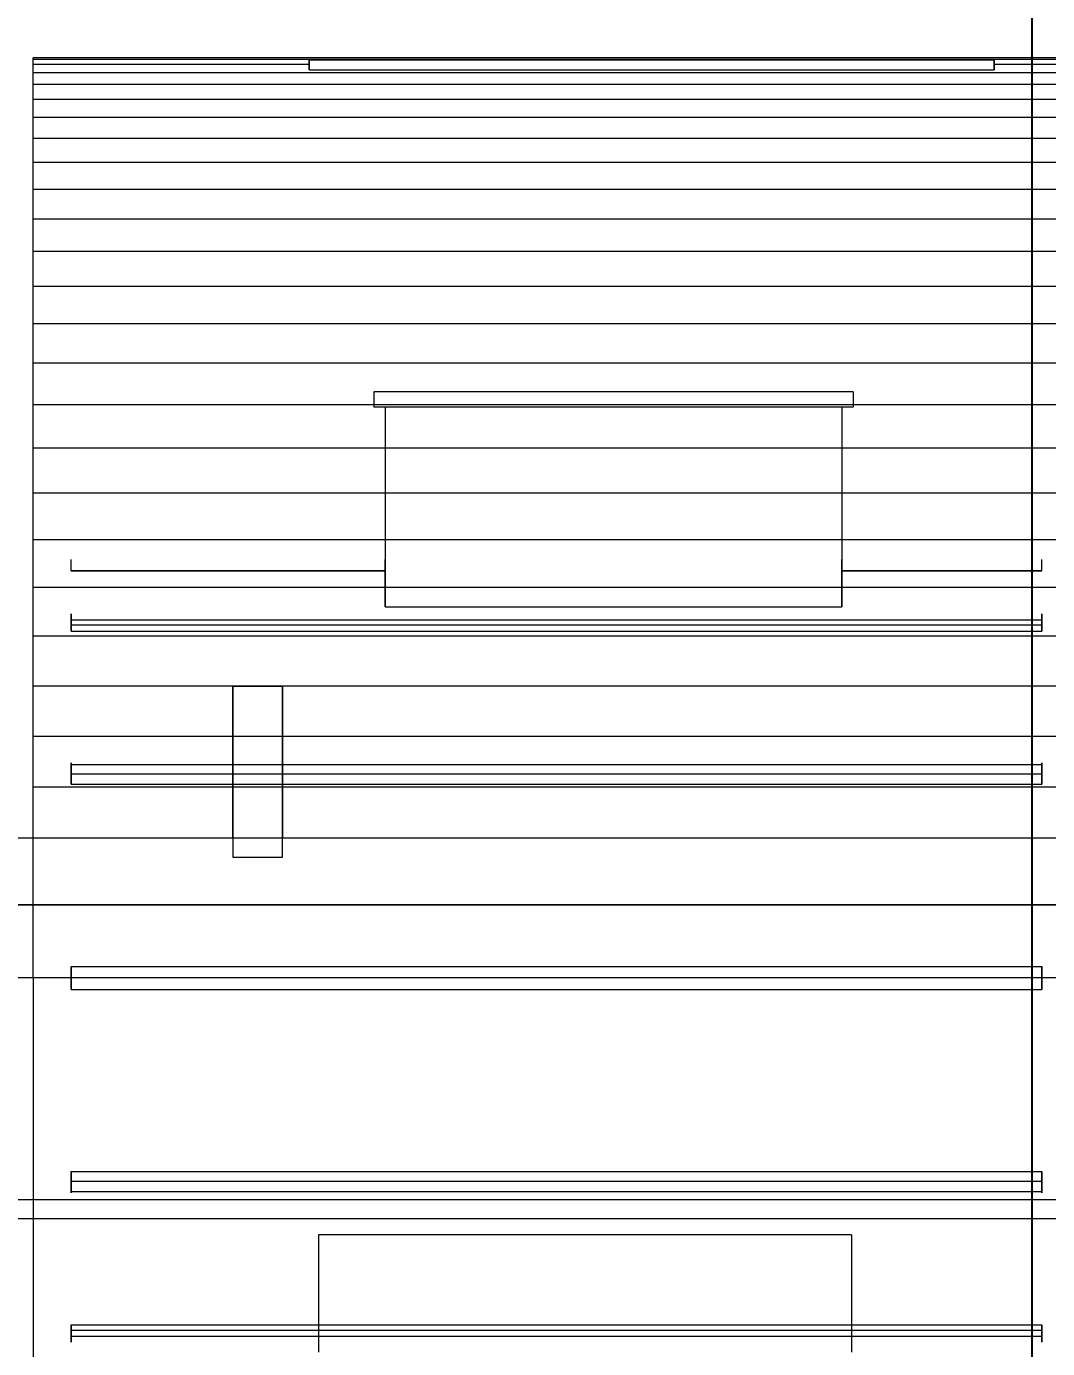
# Model space of a CAD drawing. Header units: millimetres. Extents: x -191664 to 191490, y -197311 to 10263.
# Drawn here: x 562 to 1098, y -117778 to -117083 of the extents above; entities that cross this region are included whole.
import ezdxf

# ---------------------------------------------------------------- set-up
doc = ezdxf.new("R2010")
doc.units = ezdxf.units.MM
for name, color, linetype, lineweight in [('COTAS_O', 1, 'Continuous', 0), ('COTAS_R', 1, 'Continuous', 0), ('DET_briquetadora_frontal', 7, 'Continuous', 0), ('R15_COTAS_TRANSPORTE_P', 1, 'Continuous', 0)]:
    doc.layers.add(name, color=color, linetype=linetype, lineweight=lineweight)
doc.dimstyles.new('PLANTA_20', dxfattribs={"dimtxt": 50, "dimasz": 30, "dimexe": 30, "dimexo": 16, "dimgap": 20, "dimtad": 1, "dimtih": 1, "dimtoh": 1, "dimdec": 1, "dimzin": 0, "dimdsep": 46, "dimcen": 0.09, "dimadec": 0, "dimazin": 0, "dimtfac": 1, "dimtdec": 4, "dimtofl": 0, "dimtmove": 0, "dimatfit": 3, "dimfxl": 1, "dimtolj": 1, "dimtzin": 0, "dimarcsym": 0})

# ---------------------------------------------------------------- blocks, each defined once
blk = doc.blocks.new('*D83')
at = {"layer": 'COTAS_O', "color": 0, "lineweight": -2, "transparency": 16777216}
for p, q in [((506, -116900), (1120, -116900)), ((1090, -119170), (1090, -116930)), ((506, -119200), (1120, -119200))]:
    blk.add_line(p, q, dxfattribs=at)
at = {"layer": 'COTAS_O', "color": 0, "transparency": 16777216}
for points in [[(1085, -116930), (1095, -116930), (1090, -116900)], [(1085, -119170), (1095, -119170), (1090, -119200)]]:
    blk.add_solid(points, dxfattribs=at)
at = {"layer": 'Defpoints', "color": 0, "transparency": 16777216}
for p in [(490, -116900), (1090, -116900), (490, -119200)]:
    blk.add_point(p, dxfattribs=at)
blk = doc.blocks.new('*D84')
at = {"layer": 'COTAS_R', "color": 0, "lineweight": -2, "transparency": 16777216}
for p, q in [((506, -116532.75), (1620, -116532.75)), ((1590, -119170), (1590, -116562.75)), ((506, -119200), (1620, -119200))]:
    blk.add_line(p, q, dxfattribs=at)
at = {"layer": 'COTAS_R', "color": 0, "transparency": 16777216}
for points in [[(1585, -116562.75), (1595, -116562.75), (1590, -116532.75)], [(1585, -119170), (1595, -119170), (1590, -119200)]]:
    blk.add_solid(points, dxfattribs=at)
at = {"layer": 'Defpoints', "color": 0, "transparency": 16777216}
for p in [(490, -116532.75), (1590, -116532.75), (490, -119200)]:
    blk.add_point(p, dxfattribs=at)
blk = doc.blocks.new('*D131')
at = {"layer": 'Defpoints', "color": 0, "transparency": 16777216}
for p in [(1100, -183968.15), (1139.8, -184162.66), (1104.62, -184212), (1304.62, -184212), (1304.62, -184212)]:
    blk.add_point(p, dxfattribs=at)
at = {"layer": 'R15_COTAS_TRANSPORTE_P', "color": 0, "lineweight": -2, "transparency": 16777216}
blk.add_arc((1304.62, -184212), 172.05, 140.00345, 169.99655, dxfattribs=at)
at = {"layer": 'R15_COTAS_TRANSPORTE_P', "color": 0, "transparency": 16777216}
for points in [[(1169.28, -184097.88), (1176.35, -184104.95), (1194.03, -184080.2)], [(1140.17, -184182.55), (1130.2, -184181.68), (1132.57, -184212)]]:
    blk.add_solid(points, dxfattribs=at)
blk = doc.blocks.new('*D133')
at = {"layer": 'Defpoints', "color": 0, "transparency": 16777216}
for p in [(439.69, -194147.98), (217.89, -194406.09), (-500, -194490), (-500, -194490), (500, -194490)]:
    blk.add_point(p, dxfattribs=at)
at = {"layer": 'R15_COTAS_TRANSPORTE_P', "color": 0, "lineweight": -2, "transparency": 16777216}
blk.add_arc((-500, -194490), 722.77, 2.37834, 17.62166, dxfattribs=at)
at = {"layer": 'R15_COTAS_TRANSPORTE_P', "color": 0, "transparency": 16777216}
for points in [[(184.12, -194272.81), (193.59, -194269.58), (179.18, -194242.8)], [(227.15, -194459.9), (217.15, -194460.11), (222.77, -194490)]]:
    blk.add_solid(points, dxfattribs=at)

msp = doc.modelspace()

# ---------------------------------------------------------------- linework, layer by layer
at = {"layer": 'DET_briquetadora_frontal', "color": 117, "true_color": 0x28865c}
for p, q in [((565, -117100.88), (565, -117100)), ((1340, -117100), (565, -117100)), ((565, -117103.51), (565, -117100.88)), ((1340, -117100.88), (565, -117100.88)), ((565, -117107.88), (565, -117103.51)), ((710, -117103.51), (565, -117103.51)), ((710, -117103.51), (710, -117101)), ((710, -117101), (1070, -117101)), ((710, -117101), (710, -117106.19)), ((710, -117106.19), (710, -117103.51)), ((710, -117106.19), (1070, -117106.19)), ((1070, -117101), (1070, -117103.51)), ((1070, -117106.19), (1070, -117101)), ((1070, -117103.51), (1070, -117106.19)), ((1340, -117103.51), (1070, -117103.51)), ((1340, -117107.88), (565, -117107.88)), ((565, -117113.97), (565, -117107.88)), ((565, -117121.76), (565, -117113.97)), ((1340, -117113.97), (565, -117113.97)), ((565, -117131.21), (565, -117121.76)), ((1340, -117121.76), (565, -117121.76)), ((565, -117142.28), (565, -117131.21)), ((1340, -117131.21), (565, -117131.21)), ((565, -117154.93), (565, -117142.28)), ((1340, -117142.28), (565, -117142.28)), ((565, -117169.1), (565, -117154.93)), ((1340, -117154.93), (565, -117154.93)), ((565, -117184.73), (565, -117169.1)), ((1340, -117169.1), (565, -117169.1)), ((565, -117201.75), (565, -117184.73)), ((1340, -117184.73), (565, -117184.73)), ((565, -117220.09), (565, -117201.75)), ((1340, -117201.75), (565, -117201.75)), ((565, -117239.67), (565, -117220.09)), ((1340, -117220.09), (565, -117220.09)), ((565, -117260.41), (565, -117239.67)), ((1340, -117239.67), (565, -117239.67)), ((565, -117282.22), (565, -117260.41)), ((1340, -117260.41), (565, -117260.41)), ((565, -117305), (565, -117282.22)), ((1340, -117282.22), (565, -117282.22)), ((565, -117328.66), (565, -117305)), ((1340, -117305), (565, -117305)), ((565, -117353.1), (565, -117328.66)), ((1340, -117328.66), (565, -117328.66)), ((565, -117378.21), (565, -117353.1)), ((1340, -117353.1), (565, -117353.1)), ((565, -117403.88), (565, -117378.21)), ((1340, -117378.21), (565, -117378.21)), ((565, -117430.01), (565, -117403.88)), ((1340, -117403.88), (565, -117403.88)), ((670, -117430.01), (565, -117430.01)), ((565, -117456.48), (565, -117430.01)), ((1340, -117430.01), (565, -117430.01)), ((670, -117430), (696, -117430)), ((670, -117430.01), (670, -117430)), ((670, -117430), (670, -117520)), ((670, -117456.48), (670, -117430.01)), ((696, -117430), (696, -117430.01)), ((696, -117520), (696, -117430)), ((696, -117430.01), (696, -117456.48)), ((1160, -117430.01), (696, -117430.01)), ((565, -117483.18), (565, -117456.48)), ((670, -117456.48), (565, -117456.48)), ((1340, -117456.48), (565, -117456.48)), ((670, -117483.18), (670, -117456.48)), ((696, -117456.48), (696, -117483.18)), ((1160, -117456.48), (696, -117456.48)), ((565, -117510), (565, -117483.18)), ((670, -117483.18), (565, -117483.18)), ((1340, -117483.18), (565, -117483.18)), ((670, -117510), (670, -117483.18)), ((696, -117483.18), (696, -117510)), ((1160, -117483.18), (696, -117483.18)), ((670, -117510), (520, -117510)), ((1380, -117510), (520, -117510)), ((1340, -117510), (565, -117510)), ((670, -117510), (565, -117510)), ((670, -117510), (670, -117520)), ((1160, -117510), (696, -117510)), ((696, -117520), (696, -117510)), ((670, -117520), (696, -117520)), ((520, -117545), (1380, -117545)), ((1350, -117545), (545, -117545)), ((1350, -117700), (545, -117700)), ((1350, -117710), (545, -117710))]:
    msp.add_line(p, q, dxfattribs=at)
at = {"layer": 'DET_briquetadora_frontal', "color": 127, "true_color": 0x587e77}
for p, q in [((744, -117275.4), (744, -117283.4)), ((996, -117275.4), (744, -117275.4)), ((996, -117275.4), (996, -117283.4)), ((996, -117283.4), (744, -117283.4)), ((750, -117283.4), (750, -117388.4)), ((990, -117283.4), (750, -117283.4)), ((990, -117283.4), (990, -117388.4)), ((585, -117364.71), (585, -117363.55)), ((750, -117364.71), (750, -117363.55)), ((990, -117364.71), (990, -117363.55)), ((1095, -117364.71), (1095, -117363.55)), ((565, -117370.31), (565, -117369.4)), ((565, -117373.04), (565, -117370.31)), ((585, -117366.8), (585, -117364.71)), ((585, -117369.4), (585, -117366.8)), ((750, -117369.4), (585, -117369.4)), ((585, -117369.4), (585, -117369.41)), ((585, -117369.42), (585, -117369.4)), ((585, -117369.41), (585, -117369.42)), ((585, -117369.42), (585, -117369.44)), ((585, -117369.44), (585, -117369.45)), ((585, -117369.48), (585, -117369.44)), ((585, -117369.45), (585, -117369.46)), ((585, -117369.46), (585, -117369.47)), ((585, -117369.47), (585, -117369.48)), ((585, -117369.48), (750, -117369.48)), ((750, -117366.8), (750, -117364.71)), ((750, -117369.4), (750, -117366.8)), ((750, -117369.41), (750, -117369.4)), ((750, -117369.42), (750, -117369.41)), ((750, -117369.44), (750, -117369.42)), ((750, -117369.45), (750, -117369.44)), ((750, -117369.46), (750, -117369.45)), ((750, -117369.47), (750, -117369.46)), ((750, -117369.48), (750, -117369.47)), ((750, -117370.17), (750, -117369.48)), ((750, -117371.53), (750, -117370.17)), ((990, -117366.8), (990, -117364.71)), ((990, -117369.4), (990, -117366.8)), ((1095, -117369.4), (990, -117369.4)), ((990, -117369.41), (990, -117369.4)), ((990, -117369.42), (990, -117369.41)), ((990, -117369.44), (990, -117369.42)), ((990, -117369.45), (990, -117369.44)), ((990, -117369.46), (990, -117369.45)), ((990, -117369.47), (990, -117369.46)), ((990, -117369.48), (990, -117369.47)), ((990, -117369.48), (1095, -117369.48)), ((990, -117370.17), (990, -117369.48)), ((990, -117371.53), (990, -117370.17)), ((1095, -117366.8), (1095, -117364.71)), ((1095, -117369.4), (1095, -117366.8)), ((1095, -117369.4), (1095, -117369.41)), ((1095, -117369.42), (1095, -117369.4)), ((1095, -117369.41), (1095, -117369.42)), ((1095, -117369.42), (1095, -117369.44)), ((1095, -117369.44), (1095, -117369.45)), ((1095, -117369.48), (1095, -117369.44)), ((1095, -117369.45), (1095, -117369.46)), ((1095, -117369.46), (1095, -117369.47)), ((1095, -117369.47), (1095, -117369.48)), ((565, -117377.57), (565, -117373.04)), ((565, -117383.85), (565, -117377.57)), ((750, -117373.58), (750, -117371.53)), ((750, -117376.3), (750, -117373.58)), ((750, -117379.68), (750, -117376.3)), ((990, -117373.58), (990, -117371.53)), ((990, -117376.3), (990, -117373.58)), ((990, -117379.68), (990, -117376.3)), ((565, -117391.84), (565, -117383.85)), ((750, -117383.72), (750, -117379.68)), ((750, -117388.4), (750, -117383.72)), ((990, -117383.72), (990, -117379.68)), ((990, -117388.4), (990, -117383.72)), ((750, -117388.4), (990, -117388.4)), ((565, -117401.45), (565, -117391.84)), ((585, -117392.36), (585, -117392.08)), ((585, -117392.08), (585, -117392.65)), ((585, -117392.33), (585, -117392.14)), ((585, -117392.14), (585, -117393.15)), ((585, -117393.68), (585, -117392.33)), ((585, -117393.42), (585, -117392.36)), ((585, -117392.65), (585, -117393.97)), ((585, -117393.15), (585, -117395.14)), ((585, -117395.14), (585, -117393.42)), ((585, -117395.91), (585, -117393.68)), ((585, -117393.97), (585, -117395.87)), ((585, -117395.14), (1095, -117395.14)), ((585, -117395.96), (585, -117395.14)), ((585, -117395.87), (585, -117398.07)), ((585, -117398.58), (585, -117395.91)), ((585, -117396.8), (585, -117395.96)), ((585, -117397.64), (585, -117396.8)), ((585, -117398.5), (585, -117397.64)), ((1095, -117398.07), (585, -117398.07)), ((585, -117398.07), (585, -117398.53)), ((1095, -117392.36), (1095, -117392.08)), ((1095, -117392.08), (1095, -117392.65)), ((1095, -117392.33), (1095, -117392.14)), ((1095, -117392.14), (1095, -117393.15)), ((1095, -117393.68), (1095, -117392.33)), ((1095, -117393.42), (1095, -117392.36)), ((1095, -117392.65), (1095, -117393.97)), ((1095, -117393.15), (1095, -117395.14)), ((1095, -117395.14), (1095, -117393.42)), ((1095, -117395.91), (1095, -117393.68)), ((1095, -117393.97), (1095, -117395.87)), ((1095, -117395.96), (1095, -117395.14)), ((1095, -117395.87), (1095, -117398.07)), ((1095, -117398.58), (1095, -117395.91)), ((1095, -117396.8), (1095, -117395.96)), ((1095, -117397.64), (1095, -117396.8)), ((1095, -117398.5), (1095, -117397.64)), ((1095, -117398.07), (1095, -117398.53)), ((565, -117402.81), (565, -117400.67)), ((565, -117412.62), (565, -117401.45)), ((565, -117407.07), (565, -117402.81)), ((585, -117399.37), (585, -117398.5)), ((585, -117398.53), (585, -117398.99)), ((585, -117401.14), (585, -117398.58)), ((585, -117398.99), (585, -117399.44)), ((585, -117400.25), (585, -117399.37)), ((585, -117399.44), (585, -117399.88)), ((585, -117399.88), (585, -117400.32)), ((585, -117401.14), (585, -117400.25)), ((585, -117400.32), (585, -117400.74)), ((585, -117400.74), (585, -117401.14)), ((585, -117401.14), (1095, -117401.14)), ((1095, -117399.37), (1095, -117398.5)), ((1095, -117398.53), (1095, -117398.99)), ((1095, -117401.14), (1095, -117398.58)), ((1095, -117398.99), (1095, -117399.44)), ((1095, -117400.25), (1095, -117399.37)), ((1095, -117399.44), (1095, -117399.88)), ((1095, -117399.88), (1095, -117400.32)), ((1095, -117401.14), (1095, -117400.25)), ((1095, -117400.32), (1095, -117400.74)), ((1095, -117400.74), (1095, -117401.14)), ((565, -117413.4), (565, -117407.07)), ((565, -117425.25), (565, -117412.62)), ((565, -117421.72), (565, -117413.4)), ((565, -117431.93), (565, -117421.72)), ((565, -117439.23), (565, -117425.25)), ((565, -117443.92), (565, -117431.93)), ((565, -117454.44), (565, -117439.23)), ((565, -117457.55), (565, -117443.92)), ((565, -117470.74), (565, -117454.44)), ((565, -117472.65), (565, -117457.55)), ((565, -117488.01), (565, -117470.74)), ((565, -117489.05), (565, -117472.65)), ((585, -117470.57), (585, -117470.41)), ((585, -117470.41), (585, -117470.8)), ((585, -117470.8), (585, -117470.42)), ((585, -117470.42), (585, -117471.25)), ((585, -117471.25), (585, -117470.57)), ((585, -117472.31), (585, -117470.8)), ((585, -117470.8), (585, -117471.69)), ((585, -117471.25), (1095, -117471.25)), ((585, -117472.71), (585, -117471.25)), ((585, -117471.69), (585, -117473)), ((585, -117474.64), (585, -117472.31)), ((585, -117474.18), (585, -117472.71)), ((585, -117473), (585, -117474.62)), ((585, -117475.66), (585, -117474.18)), ((585, -117474.62), (585, -117476.4)), ((585, -117477.33), (585, -117474.64)), ((1095, -117470.57), (1095, -117470.41)), ((1095, -117470.41), (1095, -117470.8)), ((1095, -117470.8), (1095, -117470.42)), ((1095, -117470.42), (1095, -117471.25)), ((1095, -117471.25), (1095, -117470.57)), ((1095, -117472.31), (1095, -117470.8)), ((1095, -117470.8), (1095, -117471.69)), ((1095, -117472.71), (1095, -117471.25)), ((1095, -117471.69), (1095, -117473)), ((1095, -117474.64), (1095, -117472.31)), ((1095, -117474.18), (1095, -117472.71)), ((1095, -117473), (1095, -117474.62)), ((1095, -117475.66), (1095, -117474.18)), ((1095, -117474.62), (1095, -117476.4)), ((1095, -117477.33), (1095, -117474.64)), ((585, -117477.14), (585, -117475.66)), ((1095, -117476.4), (585, -117476.4)), ((585, -117476.4), (585, -117477.31)), ((585, -117478.63), (585, -117477.14)), ((585, -117477.31), (585, -117478.19)), ((585, -117479.83), (585, -117477.33)), ((585, -117478.19), (585, -117479.04)), ((585, -117480.13), (585, -117478.63)), ((585, -117479.04), (585, -117479.82)), ((585, -117479.82), (585, -117480.52)), ((585, -117481.64), (585, -117479.83)), ((585, -117481.64), (585, -117480.13)), ((585, -117480.52), (585, -117481.14)), ((585, -117481.14), (585, -117481.64)), ((585, -117481.64), (1095, -117481.64)), ((1095, -117477.14), (1095, -117475.66)), ((1095, -117476.4), (1095, -117477.31)), ((1095, -117478.63), (1095, -117477.14)), ((1095, -117477.31), (1095, -117478.19)), ((1095, -117479.83), (1095, -117477.33)), ((1095, -117478.19), (1095, -117479.04)), ((1095, -117480.13), (1095, -117478.63)), ((1095, -117479.04), (1095, -117479.82)), ((1095, -117479.82), (1095, -117480.52)), ((1095, -117481.64), (1095, -117479.83)), ((1095, -117481.64), (1095, -117480.13)), ((1095, -117480.52), (1095, -117481.14)), ((1095, -117481.14), (1095, -117481.64)), ((565, -117506.09), (565, -117488.01)), ((565, -117506.56), (565, -117489.05)), ((565, -117524.84), (565, -117506.09)), ((565, -117524.97), (565, -117506.56)), ((565, -117544.08), (565, -117524.84)), ((565, -117544.06), (565, -117524.97)), ((565, -117563.61), (565, -117544.06)), ((565, -117563.65), (565, -117544.08)), ((565, -117583.4), (565, -117563.61)), ((565, -117583.4), (565, -117563.65)), ((585, -117577.4), (1095, -117577.4)), ((585, -117578.26), (585, -117577.4)), ((585, -117577.97), (585, -117577.4)), ((585, -117577.4), (585, -117577.53)), ((585, -117577.53), (585, -117577.97)), ((585, -117579.63), (585, -117577.97)), ((585, -117577.97), (585, -117578.68)), ((585, -117579.11), (585, -117578.26)), ((585, -117578.68), (585, -117579.63)), ((1095, -117578.26), (1095, -117577.4)), ((1095, -117577.97), (1095, -117577.4)), ((1095, -117577.4), (1095, -117577.53)), ((1095, -117577.53), (1095, -117577.97)), ((1095, -117579.63), (1095, -117577.97)), ((1095, -117577.97), (1095, -117578.68)), ((1095, -117579.11), (1095, -117578.26)), ((1095, -117578.68), (1095, -117579.63)), ((565, -117583.4), (520, -117583.4)), ((585, -117583.4), (565, -117583.4)), ((565, -117583.4), (565, -117603.15)), ((565, -117583.4), (565, -117603.19)), ((585, -117579.97), (585, -117579.11)), ((585, -117582.05), (585, -117579.63)), ((585, -117579.63), (585, -117580.78)), ((585, -117580.83), (585, -117579.97)), ((585, -117580.78), (585, -117582.05)), ((585, -117581.69), (585, -117580.83)), ((585, -117582.54), (585, -117581.69)), ((585, -117584.75), (585, -117582.05)), ((585, -117582.05), (585, -117583.4)), ((585, -117583.4), (585, -117582.54)), ((1095, -117583.4), (585, -117583.4)), ((585, -117583.4), (585, -117584.75)), ((585, -117583.4), (585, -117584.26)), ((585, -117584.26), (585, -117585.11)), ((585, -117584.75), (585, -117586.02)), ((585, -117587.17), (585, -117584.75)), ((585, -117585.11), (585, -117585.97)), ((585, -117585.97), (585, -117586.83)), ((1095, -117579.97), (1095, -117579.11)), ((1095, -117582.05), (1095, -117579.63)), ((1095, -117579.63), (1095, -117580.78)), ((1095, -117580.83), (1095, -117579.97)), ((1095, -117580.78), (1095, -117582.05)), ((1095, -117581.69), (1095, -117580.83)), ((1095, -117582.54), (1095, -117581.69)), ((1095, -117584.75), (1095, -117582.05)), ((1095, -117582.05), (1095, -117583.4)), ((1095, -117583.4), (1095, -117582.54)), ((1095, -117583.4), (1095, -117584.75)), ((1135, -117583.4), (1095, -117583.4)), ((1095, -117583.4), (1095, -117584.26)), ((1095, -117584.26), (1095, -117585.11)), ((1095, -117584.75), (1095, -117586.02)), ((1095, -117587.17), (1095, -117584.75)), ((1095, -117585.11), (1095, -117585.97)), ((1095, -117585.97), (1095, -117586.83)), ((585, -117586.02), (585, -117587.17)), ((585, -117586.83), (585, -117587.69)), ((585, -117587.17), (585, -117588.12)), ((585, -117588.83), (585, -117587.17)), ((585, -117587.69), (585, -117588.54)), ((585, -117588.12), (585, -117588.83)), ((585, -117588.54), (585, -117589.4)), ((585, -117588.83), (585, -117589.27)), ((585, -117589.4), (585, -117588.83)), ((585, -117589.27), (585, -117589.4)), ((585, -117589.4), (1095, -117589.4)), ((1095, -117586.02), (1095, -117587.17)), ((1095, -117586.83), (1095, -117587.69)), ((1095, -117587.17), (1095, -117588.12)), ((1095, -117588.83), (1095, -117587.17)), ((1095, -117587.69), (1095, -117588.54)), ((1095, -117588.12), (1095, -117588.83)), ((1095, -117588.54), (1095, -117589.4)), ((1095, -117588.83), (1095, -117589.27)), ((1095, -117589.4), (1095, -117588.83)), ((1095, -117589.27), (1095, -117589.4)), ((565, -117603.15), (565, -117622.72)), ((565, -117603.19), (565, -117622.74)), ((565, -117622.72), (565, -117641.96)), ((565, -117622.74), (565, -117641.83)), ((565, -117641.83), (565, -117660.24)), ((565, -117641.96), (565, -117660.71)), ((565, -117660.24), (565, -117677.75)), ((565, -117660.71), (565, -117678.79)), ((565, -117677.75), (565, -117694.15)), ((565, -117678.79), (565, -117696.06)), ((585, -117685.16), (1095, -117685.16)), ((585, -117686.67), (585, -117685.16)), ((585, -117685.16), (585, -117685.66)), ((585, -117686.97), (585, -117685.16)), ((585, -117685.66), (585, -117686.28)), ((585, -117686.28), (585, -117686.98)), ((585, -117688.17), (585, -117686.67)), ((585, -117689.47), (585, -117686.97)), ((585, -117686.98), (585, -117687.76)), ((585, -117687.76), (585, -117688.61)), ((585, -117689.66), (585, -117688.17)), ((585, -117688.61), (585, -117689.49)), ((585, -117692.16), (585, -117689.47)), ((585, -117689.49), (585, -117690.4)), ((585, -117691.14), (585, -117689.66)), ((1095, -117686.67), (1095, -117685.16)), ((1095, -117685.16), (1095, -117685.66)), ((1095, -117686.97), (1095, -117685.16)), ((1095, -117685.66), (1095, -117686.28)), ((1095, -117686.28), (1095, -117686.98)), ((1095, -117688.17), (1095, -117686.67)), ((1095, -117689.47), (1095, -117686.97)), ((1095, -117686.98), (1095, -117687.76)), ((1095, -117687.76), (1095, -117688.61)), ((1095, -117689.66), (1095, -117688.17)), ((1095, -117688.61), (1095, -117689.49)), ((1095, -117692.16), (1095, -117689.47)), ((1095, -117689.49), (1095, -117690.4)), ((1095, -117691.14), (1095, -117689.66)), ((565, -117694.15), (565, -117709.25)), ((565, -117696.06), (565, -117712.36)), ((1095, -117690.4), (585, -117690.4)), ((585, -117690.4), (585, -117692.18)), ((585, -117692.62), (585, -117691.14)), ((585, -117694.49), (585, -117692.16)), ((585, -117692.18), (585, -117693.8)), ((585, -117694.09), (585, -117692.62)), ((585, -117693.8), (585, -117695.11)), ((585, -117695.55), (585, -117694.09)), ((585, -117696), (585, -117694.49)), ((585, -117695.11), (585, -117696)), ((585, -117696.23), (585, -117695.55)), ((585, -117695.55), (1095, -117695.55)), ((585, -117695.55), (585, -117696.38)), ((585, -117696), (585, -117696.39)), ((585, -117696.38), (585, -117696)), ((585, -117696.39), (585, -117696.23)), ((1095, -117690.4), (1095, -117692.18)), ((1095, -117692.62), (1095, -117691.14)), ((1095, -117694.49), (1095, -117692.16)), ((1095, -117692.18), (1095, -117693.8)), ((1095, -117694.09), (1095, -117692.62)), ((1095, -117693.8), (1095, -117695.11)), ((1095, -117695.55), (1095, -117694.09)), ((1095, -117696), (1095, -117694.49)), ((1095, -117695.11), (1095, -117696)), ((1095, -117696.23), (1095, -117695.55)), ((1095, -117695.55), (1095, -117696.38)), ((1095, -117696), (1095, -117696.39)), ((1095, -117696.38), (1095, -117696)), ((1095, -117696.39), (1095, -117696.23)), ((565, -117709.25), (565, -117722.88)), ((565, -117712.36), (565, -117727.57)), ((565, -117722.88), (565, -117734.87)), ((715, -117718.4), (715, -117780)), ((995, -117718.4), (715, -117718.4)), ((995, -117718.4), (995, -117780)), ((565, -117727.57), (565, -117741.55)), ((565, -117734.87), (565, -117745.08)), ((565, -117741.55), (565, -117754.18)), ((565, -117745.08), (565, -117753.4)), ((565, -117753.4), (565, -117759.73)), ((565, -117754.18), (565, -117765.35)), ((565, -117759.73), (565, -117763.99)), ((565, -117763.99), (565, -117766.13)), ((565, -117765.35), (565, -117774.96)), ((585, -117765.66), (1095, -117765.66)), ((585, -117766.55), (585, -117765.66)), ((585, -117765.66), (585, -117766.06)), ((585, -117768.22), (585, -117765.66)), ((585, -117766.06), (585, -117766.48)), ((585, -117766.48), (585, -117766.92)), ((585, -117767.43), (585, -117766.55)), ((1095, -117766.55), (1095, -117765.66)), ((1095, -117765.66), (1095, -117766.06)), ((1095, -117768.22), (1095, -117765.66)), ((1095, -117766.06), (1095, -117766.48)), ((1095, -117766.48), (1095, -117766.92)), ((1095, -117767.43), (1095, -117766.55)), ((585, -117766.92), (585, -117767.36)), ((585, -117767.36), (585, -117767.81)), ((585, -117768.3), (585, -117767.43)), ((585, -117767.81), (585, -117768.27)), ((585, -117770.89), (585, -117768.22)), ((585, -117768.27), (585, -117768.73)), ((585, -117769.16), (585, -117768.3)), ((1095, -117768.73), (585, -117768.73)), ((585, -117768.73), (585, -117770.93)), ((585, -117770), (585, -117769.16)), ((585, -117770.84), (585, -117770)), ((585, -117771.66), (585, -117770.84)), ((585, -117773.12), (585, -117770.89)), ((585, -117770.93), (585, -117772.83)), ((585, -117773.38), (585, -117771.66)), ((585, -117771.66), (1095, -117771.66)), ((585, -117771.66), (585, -117773.65)), ((585, -117772.83), (585, -117774.15)), ((585, -117774.47), (585, -117773.12)), ((585, -117774.44), (585, -117773.38)), ((1095, -117766.92), (1095, -117767.36)), ((1095, -117767.36), (1095, -117767.81)), ((1095, -117768.3), (1095, -117767.43)), ((1095, -117767.81), (1095, -117768.27)), ((1095, -117770.89), (1095, -117768.22)), ((1095, -117768.27), (1095, -117768.73)), ((1095, -117769.16), (1095, -117768.3)), ((1095, -117768.73), (1095, -117770.93)), ((1095, -117770), (1095, -117769.16)), ((1095, -117770.84), (1095, -117770)), ((1095, -117771.66), (1095, -117770.84)), ((1095, -117773.12), (1095, -117770.89)), ((1095, -117770.93), (1095, -117772.83)), ((1095, -117773.38), (1095, -117771.66)), ((1095, -117771.66), (1095, -117773.65)), ((1095, -117772.83), (1095, -117774.15)), ((1095, -117774.47), (1095, -117773.12)), ((1095, -117774.44), (1095, -117773.38)), ((565, -117774.96), (565, -117782.95)), ((585, -117773.65), (585, -117774.66)), ((585, -117774.15), (585, -117774.72)), ((585, -117774.72), (585, -117774.44)), ((585, -117774.66), (585, -117774.47)), ((1095, -117773.65), (1095, -117774.66)), ((1095, -117774.15), (1095, -117774.72)), ((1095, -117774.72), (1095, -117774.44)), ((1095, -117774.66), (1095, -117774.47))]:
    msp.add_line(p, q, dxfattribs=at)

# ---------------------------------------------------------------- dimensions: what is measured, and where the dimension line sits
at = {"layer": 'COTAS_O'}
dim = msp.add_aligned_dim(p1=(490, -119200), p2=(490, -116900), distance=-600, text='<> O', dimstyle='PLANTA_20', dxfattribs=at)
dim.commit()
dim.dimension.update_dxf_attribs({"geometry": '*D83', "text_midpoint": (1090, -118050)})
at = {"layer": 'COTAS_R'}
dim = msp.add_aligned_dim(p1=(490, -119200), p2=(490, -116532.75), distance=-1100, text='<> R', dimstyle='PLANTA_20', dxfattribs=at)
dim.commit()
dim.dimension.update_dxf_attribs({"geometry": '*D84', "text_midpoint": (1590, -117866.375)})
at = {"layer": 'R15_COTAS_TRANSPORTE_P'}
for base, line1, line2, picture, middle in [((217.89, -194406.09), ((-500, -194490), (500, -194490)), ((-500, -194490), (439.69, -194147.98)), '*D133', (191490.46, -33543.69)), ((1139.8, -184162.66), ((1304.62, -184212), (1104.62, -184212)), ((1304.62, -184212), (1100, -183968.15)), '*D131', (-166426.35, -78863.51))]:
    dim = msp.add_angular_dim_2l(base=base, line1=line1, line2=line2, dimstyle='PLANTA_20', dxfattribs=at)
    dim.commit()
    dim.dimension.update_dxf_attribs({"geometry": picture, "text_midpoint": middle})

doc.saveas('drawing.dxf')
